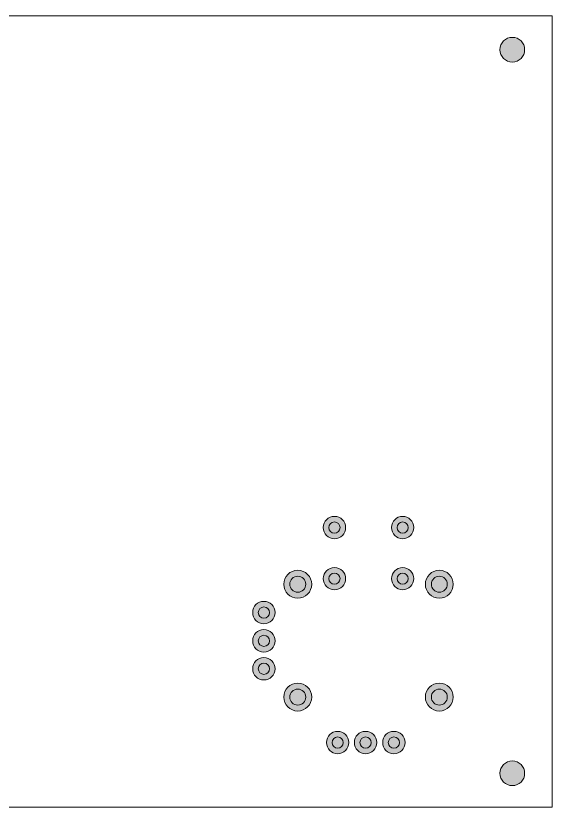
# Model space of a CAD drawing. Header units: inches. Extents: x 0 to 3.74, y 0 to 2.76.
# Drawn here: x 1.872 to 3.74, y 0 to 2.756 of the extents above; entities that cross this region are included whole.
import ezdxf

# ---------------------------------------------------------------- set-up
doc = ezdxf.new("R2010")
doc.units = ezdxf.units.IN
doc.header["$MEASUREMENT"] = 0
doc.layers.add('Layer 1', color=7, linetype='Continuous')

# ---------------------------------------------------------------- blocks, each defined once
blk = doc.blocks.new('block 17')
at = {"layer": 'Layer 1', "true_color": 0xffffff}
h = blk.add_hatch(color=7, dxfattribs=at)
h.dxf.hatch_style = 2
edge = h.paths.add_edge_path()
edge.add_spline(control_points=[(2.8542, 0.825), (2.881, 0.825), (2.9028, 0.8032), (2.9028, 0.7764), (2.9028, 0.7495), (2.881, 0.7278), (2.8542, 0.7278), (2.8273, 0.7278), (2.8056, 0.7495), (2.8056, 0.7764), (2.8056, 0.8032), (2.8273, 0.825), (2.8542, 0.825)], knot_values=[0, 0, 0, 0, 1, 1, 1, 2, 2, 2, 3, 3, 3, 4, 4, 4, 4], degree=3, periodic=1)
h = blk.add_hatch(color=7, dxfattribs=at)
h.dxf.hatch_style = 2
edge = h.paths.add_edge_path()
edge.add_spline(control_points=[(2.8542, 0.8042), (2.8695, 0.8042), (2.8819, 0.7917), (2.8819, 0.7764), (2.8819, 0.761), (2.8695, 0.7486), (2.8542, 0.7486), (2.8388, 0.7486), (2.8264, 0.761), (2.8264, 0.7764), (2.8264, 0.7917), (2.8388, 0.8042), (2.8542, 0.8042)], knot_values=[0, 0, 0, 0, 1, 1, 1, 2, 2, 2, 3, 3, 3, 4, 4, 4, 4], degree=3, periodic=1)
at = {"layer": 'Layer 1', "color": 7, "lineweight": 9, "true_color": 0xffffff}
for points in [[(2.8542, 0.825), (2.881, 0.825), (2.9028, 0.8032), (2.9028, 0.7764), (2.9028, 0.7495), (2.881, 0.7278), (2.8542, 0.7278), (2.8273, 0.7278), (2.8056, 0.7495), (2.8056, 0.7764), (2.8056, 0.8032), (2.8273, 0.825), (2.8542, 0.825)], [(2.8542, 0.8042), (2.8695, 0.8042), (2.8819, 0.7917), (2.8819, 0.7764), (2.8819, 0.761), (2.8695, 0.7486), (2.8542, 0.7486), (2.8388, 0.7486), (2.8264, 0.761), (2.8264, 0.7764), (2.8264, 0.7917), (2.8388, 0.8042), (2.8542, 0.8042)]]:
    blk.add_open_spline(points, degree=3, knots=[0, 0, 0, 0, 1, 1, 1, 2, 2, 2, 3, 3, 3, 4, 4, 4, 4], dxfattribs=at)
blk = doc.blocks.new('block 18')
at = {"layer": 'Layer 1', "true_color": 0xffffff}
h = blk.add_hatch(color=7, dxfattribs=at)
h.dxf.hatch_style = 2
edge = h.paths.add_edge_path()
edge.add_spline(control_points=[(3.3472, 0.825), (3.3741, 0.825), (3.3958, 0.8032), (3.3958, 0.7764), (3.3958, 0.7495), (3.3741, 0.7278), (3.3472, 0.7278), (3.3204, 0.7278), (3.2986, 0.7495), (3.2986, 0.7764), (3.2986, 0.8032), (3.3204, 0.825), (3.3472, 0.825)], knot_values=[0, 0, 0, 0, 1, 1, 1, 2, 2, 2, 3, 3, 3, 4, 4, 4, 4], degree=3, periodic=1)
h = blk.add_hatch(color=7, dxfattribs=at)
h.dxf.hatch_style = 2
edge = h.paths.add_edge_path()
edge.add_spline(control_points=[(3.3472, 0.8042), (3.3626, 0.8042), (3.375, 0.7917), (3.375, 0.7764), (3.375, 0.761), (3.3626, 0.7486), (3.3472, 0.7486), (3.3319, 0.7486), (3.3194, 0.761), (3.3194, 0.7764), (3.3194, 0.7917), (3.3319, 0.8042), (3.3472, 0.8042)], knot_values=[0, 0, 0, 0, 1, 1, 1, 2, 2, 2, 3, 3, 3, 4, 4, 4, 4], degree=3, periodic=1)
at = {"layer": 'Layer 1', "color": 7, "lineweight": 9, "true_color": 0xffffff}
for points in [[(3.3472, 0.825), (3.3741, 0.825), (3.3958, 0.8032), (3.3958, 0.7764), (3.3958, 0.7495), (3.3741, 0.7278), (3.3472, 0.7278), (3.3204, 0.7278), (3.2986, 0.7495), (3.2986, 0.7764), (3.2986, 0.8032), (3.3204, 0.825), (3.3472, 0.825)], [(3.3472, 0.8042), (3.3626, 0.8042), (3.375, 0.7917), (3.375, 0.7764), (3.375, 0.761), (3.3626, 0.7486), (3.3472, 0.7486), (3.3319, 0.7486), (3.3194, 0.761), (3.3194, 0.7764), (3.3194, 0.7917), (3.3319, 0.8042), (3.3472, 0.8042)]]:
    blk.add_open_spline(points, degree=3, knots=[0, 0, 0, 0, 1, 1, 1, 2, 2, 2, 3, 3, 3, 4, 4, 4, 4], dxfattribs=at)
blk = doc.blocks.new('block 19')
at = {"layer": 'Layer 1', "true_color": 0xffffff}
h = blk.add_hatch(color=7, dxfattribs=at)
h.dxf.hatch_style = 2
edge = h.paths.add_edge_path()
edge.add_spline(control_points=[(3.3472, 0.4319), (3.3741, 0.4319), (3.3958, 0.4102), (3.3958, 0.3833), (3.3958, 0.3565), (3.3741, 0.3347), (3.3472, 0.3347), (3.3204, 0.3347), (3.2986, 0.3565), (3.2986, 0.3833), (3.2986, 0.4102), (3.3204, 0.4319), (3.3472, 0.4319)], knot_values=[0, 0, 0, 0, 1, 1, 1, 2, 2, 2, 3, 3, 3, 4, 4, 4, 4], degree=3, periodic=1)
h = blk.add_hatch(color=7, dxfattribs=at)
h.dxf.hatch_style = 2
edge = h.paths.add_edge_path()
edge.add_spline(control_points=[(3.3472, 0.4111), (3.3626, 0.4111), (3.375, 0.3987), (3.375, 0.3833), (3.375, 0.368), (3.3626, 0.3556), (3.3472, 0.3556), (3.3319, 0.3556), (3.3194, 0.368), (3.3194, 0.3833), (3.3194, 0.3987), (3.3319, 0.4111), (3.3472, 0.4111)], knot_values=[0, 0, 0, 0, 1, 1, 1, 2, 2, 2, 3, 3, 3, 4, 4, 4, 4], degree=3, periodic=1)
at = {"layer": 'Layer 1', "color": 7, "lineweight": 9, "true_color": 0xffffff}
for points in [[(3.3472, 0.4319), (3.3741, 0.4319), (3.3958, 0.4102), (3.3958, 0.3833), (3.3958, 0.3565), (3.3741, 0.3347), (3.3472, 0.3347), (3.3204, 0.3347), (3.2986, 0.3565), (3.2986, 0.3833), (3.2986, 0.4102), (3.3204, 0.4319), (3.3472, 0.4319)], [(3.3472, 0.4111), (3.3626, 0.4111), (3.375, 0.3987), (3.375, 0.3833), (3.375, 0.368), (3.3626, 0.3556), (3.3472, 0.3556), (3.3319, 0.3556), (3.3194, 0.368), (3.3194, 0.3833), (3.3194, 0.3987), (3.3319, 0.4111), (3.3472, 0.4111)]]:
    blk.add_open_spline(points, degree=3, knots=[0, 0, 0, 0, 1, 1, 1, 2, 2, 2, 3, 3, 3, 4, 4, 4, 4], dxfattribs=at)
blk = doc.blocks.new('block 20')
at = {"layer": 'Layer 1', "true_color": 0xffffff}
h = blk.add_hatch(color=7, dxfattribs=at)
h.dxf.hatch_style = 2
edge = h.paths.add_edge_path()
edge.add_spline(control_points=[(2.8542, 0.4319), (2.881, 0.4319), (2.9028, 0.4102), (2.9028, 0.3833), (2.9028, 0.3565), (2.881, 0.3347), (2.8542, 0.3347), (2.8273, 0.3347), (2.8056, 0.3565), (2.8056, 0.3833), (2.8056, 0.4102), (2.8273, 0.4319), (2.8542, 0.4319)], knot_values=[0, 0, 0, 0, 1, 1, 1, 2, 2, 2, 3, 3, 3, 4, 4, 4, 4], degree=3, periodic=1)
h = blk.add_hatch(color=7, dxfattribs=at)
h.dxf.hatch_style = 2
edge = h.paths.add_edge_path()
edge.add_spline(control_points=[(2.8542, 0.4111), (2.8695, 0.4111), (2.8819, 0.3987), (2.8819, 0.3833), (2.8819, 0.368), (2.8695, 0.3556), (2.8542, 0.3556), (2.8388, 0.3556), (2.8264, 0.368), (2.8264, 0.3833), (2.8264, 0.3987), (2.8388, 0.4111), (2.8542, 0.4111)], knot_values=[0, 0, 0, 0, 1, 1, 1, 2, 2, 2, 3, 3, 3, 4, 4, 4, 4], degree=3, periodic=1)
at = {"layer": 'Layer 1', "color": 7, "lineweight": 9, "true_color": 0xffffff}
for points in [[(2.8542, 0.4319), (2.881, 0.4319), (2.9028, 0.4102), (2.9028, 0.3833), (2.9028, 0.3565), (2.881, 0.3347), (2.8542, 0.3347), (2.8273, 0.3347), (2.8056, 0.3565), (2.8056, 0.3833), (2.8056, 0.4102), (2.8273, 0.4319), (2.8542, 0.4319)], [(2.8542, 0.4111), (2.8695, 0.4111), (2.8819, 0.3987), (2.8819, 0.3833), (2.8819, 0.368), (2.8695, 0.3556), (2.8542, 0.3556), (2.8388, 0.3556), (2.8264, 0.368), (2.8264, 0.3833), (2.8264, 0.3987), (2.8388, 0.4111), (2.8542, 0.4111)]]:
    blk.add_open_spline(points, degree=3, knots=[0, 0, 0, 0, 1, 1, 1, 2, 2, 2, 3, 3, 3, 4, 4, 4, 4], dxfattribs=at)
blk = doc.blocks.new('block 21')
at = {"layer": 'Layer 1', "true_color": 0xffffff}
h = blk.add_hatch(color=7, dxfattribs=at)
h.dxf.hatch_style = 2
edge = h.paths.add_edge_path()
edge.add_spline(control_points=[(3.1889, 0.2639), (3.2104, 0.2639), (3.2278, 0.2465), (3.2278, 0.225), (3.2278, 0.2035), (3.2104, 0.1861), (3.1889, 0.1861), (3.1674, 0.1861), (3.15, 0.2035), (3.15, 0.225), (3.15, 0.2465), (3.1674, 0.2639), (3.1889, 0.2639)], knot_values=[0, 0, 0, 0, 1, 1, 1, 2, 2, 2, 3, 3, 3, 4, 4, 4, 4], degree=3, periodic=1)
h = blk.add_hatch(color=7, dxfattribs=at)
h.dxf.hatch_style = 2
edge = h.paths.add_edge_path()
edge.add_spline(control_points=[(3.1889, 0.2444), (3.1996, 0.2444), (3.2083, 0.2357), (3.2083, 0.225), (3.2083, 0.2143), (3.1996, 0.2056), (3.1889, 0.2056), (3.1782, 0.2056), (3.1694, 0.2143), (3.1694, 0.225), (3.1694, 0.2357), (3.1782, 0.2444), (3.1889, 0.2444)], knot_values=[0, 0, 0, 0, 1, 1, 1, 2, 2, 2, 3, 3, 3, 4, 4, 4, 4], degree=3, periodic=1)
at = {"layer": 'Layer 1', "color": 7, "lineweight": 9, "true_color": 0xffffff}
for points in [[(3.1889, 0.2639), (3.2104, 0.2639), (3.2278, 0.2465), (3.2278, 0.225), (3.2278, 0.2035), (3.2104, 0.1861), (3.1889, 0.1861), (3.1674, 0.1861), (3.15, 0.2035), (3.15, 0.225), (3.15, 0.2465), (3.1674, 0.2639), (3.1889, 0.2639)], [(3.1889, 0.2444), (3.1996, 0.2444), (3.2083, 0.2357), (3.2083, 0.225), (3.2083, 0.2143), (3.1996, 0.2056), (3.1889, 0.2056), (3.1782, 0.2056), (3.1694, 0.2143), (3.1694, 0.225), (3.1694, 0.2357), (3.1782, 0.2444), (3.1889, 0.2444)]]:
    blk.add_open_spline(points, degree=3, knots=[0, 0, 0, 0, 1, 1, 1, 2, 2, 2, 3, 3, 3, 4, 4, 4, 4], dxfattribs=at)
blk = doc.blocks.new('block 22')
at = {"layer": 'Layer 1', "true_color": 0xffffff}
h = blk.add_hatch(color=7, dxfattribs=at)
h.dxf.hatch_style = 2
edge = h.paths.add_edge_path()
edge.add_spline(control_points=[(3.0903, 0.2639), (3.1118, 0.2639), (3.1292, 0.2465), (3.1292, 0.225), (3.1292, 0.2035), (3.1118, 0.1861), (3.0903, 0.1861), (3.0688, 0.1861), (3.0514, 0.2035), (3.0514, 0.225), (3.0514, 0.2465), (3.0688, 0.2639), (3.0903, 0.2639)], knot_values=[0, 0, 0, 0, 1, 1, 1, 2, 2, 2, 3, 3, 3, 4, 4, 4, 4], degree=3, periodic=1)
h = blk.add_hatch(color=7, dxfattribs=at)
h.dxf.hatch_style = 2
edge = h.paths.add_edge_path()
edge.add_spline(control_points=[(3.0903, 0.2444), (3.101, 0.2444), (3.1097, 0.2357), (3.1097, 0.225), (3.1097, 0.2143), (3.101, 0.2056), (3.0903, 0.2056), (3.0795, 0.2056), (3.0708, 0.2143), (3.0708, 0.225), (3.0708, 0.2357), (3.0795, 0.2444), (3.0903, 0.2444)], knot_values=[0, 0, 0, 0, 1, 1, 1, 2, 2, 2, 3, 3, 3, 4, 4, 4, 4], degree=3, periodic=1)
at = {"layer": 'Layer 1', "color": 7, "lineweight": 9, "true_color": 0xffffff}
for points in [[(3.0903, 0.2639), (3.1118, 0.2639), (3.1292, 0.2465), (3.1292, 0.225), (3.1292, 0.2035), (3.1118, 0.1861), (3.0903, 0.1861), (3.0688, 0.1861), (3.0514, 0.2035), (3.0514, 0.225), (3.0514, 0.2465), (3.0688, 0.2639), (3.0903, 0.2639)], [(3.0903, 0.2444), (3.101, 0.2444), (3.1097, 0.2357), (3.1097, 0.225), (3.1097, 0.2143), (3.101, 0.2056), (3.0903, 0.2056), (3.0795, 0.2056), (3.0708, 0.2143), (3.0708, 0.225), (3.0708, 0.2357), (3.0795, 0.2444), (3.0903, 0.2444)]]:
    blk.add_open_spline(points, degree=3, knots=[0, 0, 0, 0, 1, 1, 1, 2, 2, 2, 3, 3, 3, 4, 4, 4, 4], dxfattribs=at)
blk = doc.blocks.new('block 23')
at = {"layer": 'Layer 1', "true_color": 0xffffff}
h = blk.add_hatch(color=7, dxfattribs=at)
h.dxf.hatch_style = 2
edge = h.paths.add_edge_path()
edge.add_spline(control_points=[(2.9931, 0.2639), (3.0145, 0.2639), (3.0319, 0.2465), (3.0319, 0.225), (3.0319, 0.2035), (3.0145, 0.1861), (2.9931, 0.1861), (2.9716, 0.1861), (2.9542, 0.2035), (2.9542, 0.225), (2.9542, 0.2465), (2.9716, 0.2639), (2.9931, 0.2639)], knot_values=[0, 0, 0, 0, 1, 1, 1, 2, 2, 2, 3, 3, 3, 4, 4, 4, 4], degree=3, periodic=1)
h = blk.add_hatch(color=7, dxfattribs=at)
h.dxf.hatch_style = 2
edge = h.paths.add_edge_path()
edge.add_spline(control_points=[(2.9931, 0.2444), (3.0038, 0.2444), (3.0125, 0.2357), (3.0125, 0.225), (3.0125, 0.2143), (3.0038, 0.2056), (2.9931, 0.2056), (2.9823, 0.2056), (2.9736, 0.2143), (2.9736, 0.225), (2.9736, 0.2357), (2.9823, 0.2444), (2.9931, 0.2444)], knot_values=[0, 0, 0, 0, 1, 1, 1, 2, 2, 2, 3, 3, 3, 4, 4, 4, 4], degree=3, periodic=1)
at = {"layer": 'Layer 1', "color": 7, "lineweight": 9, "true_color": 0xffffff}
for points in [[(2.9931, 0.2639), (3.0145, 0.2639), (3.0319, 0.2465), (3.0319, 0.225), (3.0319, 0.2035), (3.0145, 0.1861), (2.9931, 0.1861), (2.9716, 0.1861), (2.9542, 0.2035), (2.9542, 0.225), (2.9542, 0.2465), (2.9716, 0.2639), (2.9931, 0.2639)], [(2.9931, 0.2444), (3.0038, 0.2444), (3.0125, 0.2357), (3.0125, 0.225), (3.0125, 0.2143), (3.0038, 0.2056), (2.9931, 0.2056), (2.9823, 0.2056), (2.9736, 0.2143), (2.9736, 0.225), (2.9736, 0.2357), (2.9823, 0.2444), (2.9931, 0.2444)]]:
    blk.add_open_spline(points, degree=3, knots=[0, 0, 0, 0, 1, 1, 1, 2, 2, 2, 3, 3, 3, 4, 4, 4, 4], dxfattribs=at)
blk = doc.blocks.new('block 24')
at = {"layer": 'Layer 1', "true_color": 0xffffff}
h = blk.add_hatch(color=7, dxfattribs=at)
h.dxf.hatch_style = 2
edge = h.paths.add_edge_path()
edge.add_spline(control_points=[(2.7361, 0.6181), (2.7576, 0.6181), (2.775, 0.6006), (2.775, 0.5792), (2.775, 0.5577), (2.7576, 0.5403), (2.7361, 0.5403), (2.7146, 0.5403), (2.6972, 0.5577), (2.6972, 0.5792), (2.6972, 0.6006), (2.7146, 0.6181), (2.7361, 0.6181)], knot_values=[0, 0, 0, 0, 1, 1, 1, 2, 2, 2, 3, 3, 3, 4, 4, 4, 4], degree=3, periodic=1)
h = blk.add_hatch(color=7, dxfattribs=at)
h.dxf.hatch_style = 2
edge = h.paths.add_edge_path()
edge.add_spline(control_points=[(2.7361, 0.5986), (2.7469, 0.5986), (2.7556, 0.5899), (2.7556, 0.5792), (2.7556, 0.5684), (2.7469, 0.5597), (2.7361, 0.5597), (2.7254, 0.5597), (2.7167, 0.5684), (2.7167, 0.5792), (2.7167, 0.5899), (2.7254, 0.5986), (2.7361, 0.5986)], knot_values=[0, 0, 0, 0, 1, 1, 1, 2, 2, 2, 3, 3, 3, 4, 4, 4, 4], degree=3, periodic=1)
at = {"layer": 'Layer 1', "color": 7, "lineweight": 9, "true_color": 0xffffff}
for points in [[(2.7361, 0.6181), (2.7576, 0.6181), (2.775, 0.6006), (2.775, 0.5792), (2.775, 0.5577), (2.7576, 0.5403), (2.7361, 0.5403), (2.7146, 0.5403), (2.6972, 0.5577), (2.6972, 0.5792), (2.6972, 0.6006), (2.7146, 0.6181), (2.7361, 0.6181)], [(2.7361, 0.5986), (2.7469, 0.5986), (2.7556, 0.5899), (2.7556, 0.5792), (2.7556, 0.5684), (2.7469, 0.5597), (2.7361, 0.5597), (2.7254, 0.5597), (2.7167, 0.5684), (2.7167, 0.5792), (2.7167, 0.5899), (2.7254, 0.5986), (2.7361, 0.5986)]]:
    blk.add_open_spline(points, degree=3, knots=[0, 0, 0, 0, 1, 1, 1, 2, 2, 2, 3, 3, 3, 4, 4, 4, 4], dxfattribs=at)
blk = doc.blocks.new('block 25')
at = {"layer": 'Layer 1', "true_color": 0xffffff}
h = blk.add_hatch(color=7, dxfattribs=at)
h.dxf.hatch_style = 2
edge = h.paths.add_edge_path()
edge.add_spline(control_points=[(2.7361, 0.5208), (2.7576, 0.5208), (2.775, 0.5034), (2.775, 0.4819), (2.775, 0.4605), (2.7576, 0.4431), (2.7361, 0.4431), (2.7146, 0.4431), (2.6972, 0.4605), (2.6972, 0.4819), (2.6972, 0.5034), (2.7146, 0.5208), (2.7361, 0.5208)], knot_values=[0, 0, 0, 0, 1, 1, 1, 2, 2, 2, 3, 3, 3, 4, 4, 4, 4], degree=3, periodic=1)
h = blk.add_hatch(color=7, dxfattribs=at)
h.dxf.hatch_style = 2
edge = h.paths.add_edge_path()
edge.add_spline(control_points=[(2.7361, 0.5014), (2.7469, 0.5014), (2.7556, 0.4927), (2.7556, 0.4819), (2.7556, 0.4712), (2.7469, 0.4625), (2.7361, 0.4625), (2.7254, 0.4625), (2.7167, 0.4712), (2.7167, 0.4819), (2.7167, 0.4927), (2.7254, 0.5014), (2.7361, 0.5014)], knot_values=[0, 0, 0, 0, 1, 1, 1, 2, 2, 2, 3, 3, 3, 4, 4, 4, 4], degree=3, periodic=1)
at = {"layer": 'Layer 1', "color": 7, "lineweight": 9, "true_color": 0xffffff}
for points in [[(2.7361, 0.5208), (2.7576, 0.5208), (2.775, 0.5034), (2.775, 0.4819), (2.775, 0.4605), (2.7576, 0.4431), (2.7361, 0.4431), (2.7146, 0.4431), (2.6972, 0.4605), (2.6972, 0.4819), (2.6972, 0.5034), (2.7146, 0.5208), (2.7361, 0.5208)], [(2.7361, 0.5014), (2.7469, 0.5014), (2.7556, 0.4927), (2.7556, 0.4819), (2.7556, 0.4712), (2.7469, 0.4625), (2.7361, 0.4625), (2.7254, 0.4625), (2.7167, 0.4712), (2.7167, 0.4819), (2.7167, 0.4927), (2.7254, 0.5014), (2.7361, 0.5014)]]:
    blk.add_open_spline(points, degree=3, knots=[0, 0, 0, 0, 1, 1, 1, 2, 2, 2, 3, 3, 3, 4, 4, 4, 4], dxfattribs=at)
blk = doc.blocks.new('block 26')
at = {"layer": 'Layer 1', "true_color": 0xffffff}
h = blk.add_hatch(color=7, dxfattribs=at)
h.dxf.hatch_style = 2
edge = h.paths.add_edge_path()
edge.add_spline(control_points=[(2.7361, 0.7167), (2.7576, 0.7167), (2.775, 0.6993), (2.775, 0.6778), (2.775, 0.6563), (2.7576, 0.6389), (2.7361, 0.6389), (2.7146, 0.6389), (2.6972, 0.6563), (2.6972, 0.6778), (2.6972, 0.6993), (2.7146, 0.7167), (2.7361, 0.7167)], knot_values=[0, 0, 0, 0, 1, 1, 1, 2, 2, 2, 3, 3, 3, 4, 4, 4, 4], degree=3, periodic=1)
h = blk.add_hatch(color=7, dxfattribs=at)
h.dxf.hatch_style = 2
edge = h.paths.add_edge_path()
edge.add_spline(control_points=[(2.7361, 0.6972), (2.7469, 0.6972), (2.7556, 0.6885), (2.7556, 0.6778), (2.7556, 0.667), (2.7469, 0.6583), (2.7361, 0.6583), (2.7254, 0.6583), (2.7167, 0.667), (2.7167, 0.6778), (2.7167, 0.6885), (2.7254, 0.6972), (2.7361, 0.6972)], knot_values=[0, 0, 0, 0, 1, 1, 1, 2, 2, 2, 3, 3, 3, 4, 4, 4, 4], degree=3, periodic=1)
at = {"layer": 'Layer 1', "color": 7, "lineweight": 9, "true_color": 0xffffff}
for points in [[(2.7361, 0.7167), (2.7576, 0.7167), (2.775, 0.6993), (2.775, 0.6778), (2.775, 0.6563), (2.7576, 0.6389), (2.7361, 0.6389), (2.7146, 0.6389), (2.6972, 0.6563), (2.6972, 0.6778), (2.6972, 0.6993), (2.7146, 0.7167), (2.7361, 0.7167)], [(2.7361, 0.6972), (2.7469, 0.6972), (2.7556, 0.6885), (2.7556, 0.6778), (2.7556, 0.667), (2.7469, 0.6583), (2.7361, 0.6583), (2.7254, 0.6583), (2.7167, 0.667), (2.7167, 0.6778), (2.7167, 0.6885), (2.7254, 0.6972), (2.7361, 0.6972)]]:
    blk.add_open_spline(points, degree=3, knots=[0, 0, 0, 0, 1, 1, 1, 2, 2, 2, 3, 3, 3, 4, 4, 4, 4], dxfattribs=at)
blk = doc.blocks.new('block 27')
at = {"layer": 'Layer 1', "true_color": 0xffffff}
h = blk.add_hatch(color=7, dxfattribs=at)
h.dxf.hatch_style = 2
edge = h.paths.add_edge_path()
edge.add_spline(control_points=[(3.2194, 0.8347), (3.2409, 0.8347), (3.2583, 0.8173), (3.2583, 0.7958), (3.2583, 0.7744), (3.2409, 0.7569), (3.2194, 0.7569), (3.198, 0.7569), (3.1806, 0.7744), (3.1806, 0.7958), (3.1806, 0.8173), (3.198, 0.8347), (3.2194, 0.8347)], knot_values=[0, 0, 0, 0, 1, 1, 1, 2, 2, 2, 3, 3, 3, 4, 4, 4, 4], degree=3, periodic=1)
h = blk.add_hatch(color=7, dxfattribs=at)
h.dxf.hatch_style = 2
edge = h.paths.add_edge_path()
edge.add_spline(control_points=[(3.2194, 0.8153), (3.2302, 0.8153), (3.2389, 0.8066), (3.2389, 0.7958), (3.2389, 0.7851), (3.2302, 0.7764), (3.2194, 0.7764), (3.2087, 0.7764), (3.2, 0.7851), (3.2, 0.7958), (3.2, 0.8066), (3.2087, 0.8153), (3.2194, 0.8153)], knot_values=[0, 0, 0, 0, 1, 1, 1, 2, 2, 2, 3, 3, 3, 4, 4, 4, 4], degree=3, periodic=1)
at = {"layer": 'Layer 1', "color": 7, "lineweight": 9, "true_color": 0xffffff}
for points in [[(3.2194, 0.8347), (3.2409, 0.8347), (3.2583, 0.8173), (3.2583, 0.7958), (3.2583, 0.7744), (3.2409, 0.7569), (3.2194, 0.7569), (3.198, 0.7569), (3.1806, 0.7744), (3.1806, 0.7958), (3.1806, 0.8173), (3.198, 0.8347), (3.2194, 0.8347)], [(3.2194, 0.8153), (3.2302, 0.8153), (3.2389, 0.8066), (3.2389, 0.7958), (3.2389, 0.7851), (3.2302, 0.7764), (3.2194, 0.7764), (3.2087, 0.7764), (3.2, 0.7851), (3.2, 0.7958), (3.2, 0.8066), (3.2087, 0.8153), (3.2194, 0.8153)]]:
    blk.add_open_spline(points, degree=3, knots=[0, 0, 0, 0, 1, 1, 1, 2, 2, 2, 3, 3, 3, 4, 4, 4, 4], dxfattribs=at)
blk = doc.blocks.new('block 28')
at = {"layer": 'Layer 1', "true_color": 0xffffff}
h = blk.add_hatch(color=7, dxfattribs=at)
h.dxf.hatch_style = 2
edge = h.paths.add_edge_path()
edge.add_spline(control_points=[(2.9819, 0.8347), (3.0034, 0.8347), (3.0208, 0.8173), (3.0208, 0.7958), (3.0208, 0.7744), (3.0034, 0.7569), (2.9819, 0.7569), (2.9605, 0.7569), (2.9431, 0.7744), (2.9431, 0.7958), (2.9431, 0.8173), (2.9605, 0.8347), (2.9819, 0.8347)], knot_values=[0, 0, 0, 0, 1, 1, 1, 2, 2, 2, 3, 3, 3, 4, 4, 4, 4], degree=3, periodic=1)
h = blk.add_hatch(color=7, dxfattribs=at)
h.dxf.hatch_style = 2
edge = h.paths.add_edge_path()
edge.add_spline(control_points=[(2.9819, 0.8153), (2.9927, 0.8153), (3.0014, 0.8066), (3.0014, 0.7958), (3.0014, 0.7851), (2.9927, 0.7764), (2.9819, 0.7764), (2.9712, 0.7764), (2.9625, 0.7851), (2.9625, 0.7958), (2.9625, 0.8066), (2.9712, 0.8153), (2.9819, 0.8153)], knot_values=[0, 0, 0, 0, 1, 1, 1, 2, 2, 2, 3, 3, 3, 4, 4, 4, 4], degree=3, periodic=1)
at = {"layer": 'Layer 1', "color": 7, "lineweight": 9, "true_color": 0xffffff}
for points in [[(2.9819, 0.8347), (3.0034, 0.8347), (3.0208, 0.8173), (3.0208, 0.7958), (3.0208, 0.7744), (3.0034, 0.7569), (2.9819, 0.7569), (2.9605, 0.7569), (2.9431, 0.7744), (2.9431, 0.7958), (2.9431, 0.8173), (2.9605, 0.8347), (2.9819, 0.8347)], [(2.9819, 0.8153), (2.9927, 0.8153), (3.0014, 0.8066), (3.0014, 0.7958), (3.0014, 0.7851), (2.9927, 0.7764), (2.9819, 0.7764), (2.9712, 0.7764), (2.9625, 0.7851), (2.9625, 0.7958), (2.9625, 0.8066), (2.9712, 0.8153), (2.9819, 0.8153)]]:
    blk.add_open_spline(points, degree=3, knots=[0, 0, 0, 0, 1, 1, 1, 2, 2, 2, 3, 3, 3, 4, 4, 4, 4], dxfattribs=at)
blk = doc.blocks.new('block 29')
at = {"layer": 'Layer 1', "true_color": 0xffffff}
h = blk.add_hatch(color=7, dxfattribs=at)
h.dxf.hatch_style = 2
edge = h.paths.add_edge_path()
edge.add_spline(control_points=[(2.9819, 1.0125), (3.0034, 1.0125), (3.0208, 0.9951), (3.0208, 0.9736), (3.0208, 0.9521), (3.0034, 0.9347), (2.9819, 0.9347), (2.9605, 0.9347), (2.9431, 0.9521), (2.9431, 0.9736), (2.9431, 0.9951), (2.9605, 1.0125), (2.9819, 1.0125)], knot_values=[0, 0, 0, 0, 1, 1, 1, 2, 2, 2, 3, 3, 3, 4, 4, 4, 4], degree=3, periodic=1)
h = blk.add_hatch(color=7, dxfattribs=at)
h.dxf.hatch_style = 2
edge = h.paths.add_edge_path()
edge.add_spline(control_points=[(2.9819, 0.9931), (2.9927, 0.9931), (3.0014, 0.9843), (3.0014, 0.9736), (3.0014, 0.9629), (2.9927, 0.9542), (2.9819, 0.9542), (2.9712, 0.9542), (2.9625, 0.9629), (2.9625, 0.9736), (2.9625, 0.9843), (2.9712, 0.9931), (2.9819, 0.9931)], knot_values=[0, 0, 0, 0, 1, 1, 1, 2, 2, 2, 3, 3, 3, 4, 4, 4, 4], degree=3, periodic=1)
at = {"layer": 'Layer 1', "color": 7, "lineweight": 9, "true_color": 0xffffff}
for points in [[(2.9819, 1.0125), (3.0034, 1.0125), (3.0208, 0.9951), (3.0208, 0.9736), (3.0208, 0.9521), (3.0034, 0.9347), (2.9819, 0.9347), (2.9605, 0.9347), (2.9431, 0.9521), (2.9431, 0.9736), (2.9431, 0.9951), (2.9605, 1.0125), (2.9819, 1.0125)], [(2.9819, 0.9931), (2.9927, 0.9931), (3.0014, 0.9843), (3.0014, 0.9736), (3.0014, 0.9629), (2.9927, 0.9542), (2.9819, 0.9542), (2.9712, 0.9542), (2.9625, 0.9629), (2.9625, 0.9736), (2.9625, 0.9843), (2.9712, 0.9931), (2.9819, 0.9931)]]:
    blk.add_open_spline(points, degree=3, knots=[0, 0, 0, 0, 1, 1, 1, 2, 2, 2, 3, 3, 3, 4, 4, 4, 4], dxfattribs=at)
blk = doc.blocks.new('block 30')
at = {"layer": 'Layer 1', "true_color": 0xffffff}
h = blk.add_hatch(color=7, dxfattribs=at)
h.dxf.hatch_style = 2
edge = h.paths.add_edge_path()
edge.add_spline(control_points=[(3.2194, 1.0125), (3.2409, 1.0125), (3.2583, 0.9951), (3.2583, 0.9736), (3.2583, 0.9521), (3.2409, 0.9347), (3.2194, 0.9347), (3.198, 0.9347), (3.1806, 0.9521), (3.1806, 0.9736), (3.1806, 0.9951), (3.198, 1.0125), (3.2194, 1.0125)], knot_values=[0, 0, 0, 0, 1, 1, 1, 2, 2, 2, 3, 3, 3, 4, 4, 4, 4], degree=3, periodic=1)
h = blk.add_hatch(color=7, dxfattribs=at)
h.dxf.hatch_style = 2
edge = h.paths.add_edge_path()
edge.add_spline(control_points=[(3.2194, 0.9931), (3.2302, 0.9931), (3.2389, 0.9843), (3.2389, 0.9736), (3.2389, 0.9629), (3.2302, 0.9542), (3.2194, 0.9542), (3.2087, 0.9542), (3.2, 0.9629), (3.2, 0.9736), (3.2, 0.9843), (3.2087, 0.9931), (3.2194, 0.9931)], knot_values=[0, 0, 0, 0, 1, 1, 1, 2, 2, 2, 3, 3, 3, 4, 4, 4, 4], degree=3, periodic=1)
at = {"layer": 'Layer 1', "color": 7, "lineweight": 9, "true_color": 0xffffff}
for points in [[(3.2194, 1.0125), (3.2409, 1.0125), (3.2583, 0.9951), (3.2583, 0.9736), (3.2583, 0.9521), (3.2409, 0.9347), (3.2194, 0.9347), (3.198, 0.9347), (3.1806, 0.9521), (3.1806, 0.9736), (3.1806, 0.9951), (3.198, 1.0125), (3.2194, 1.0125)], [(3.2194, 0.9931), (3.2302, 0.9931), (3.2389, 0.9843), (3.2389, 0.9736), (3.2389, 0.9629), (3.2302, 0.9542), (3.2194, 0.9542), (3.2087, 0.9542), (3.2, 0.9629), (3.2, 0.9736), (3.2, 0.9843), (3.2087, 0.9931), (3.2194, 0.9931)]]:
    blk.add_open_spline(points, degree=3, knots=[0, 0, 0, 0, 1, 1, 1, 2, 2, 2, 3, 3, 3, 4, 4, 4, 4], dxfattribs=at)
blk = doc.blocks.new('block 34')
at = {"layer": 'Layer 1', "true_color": 0xffffff}
h = blk.add_hatch(color=7, dxfattribs=at)
h.dxf.hatch_style = 2
edge = h.paths.add_edge_path()
edge.add_spline(control_points=[(3.6014, 0.1611), (3.6252, 0.1611), (3.6444, 0.1418), (3.6444, 0.1181), (3.6444, 0.0943), (3.6252, 0.075), (3.6014, 0.075), (3.5776, 0.075), (3.5583, 0.0943), (3.5583, 0.1181), (3.5583, 0.1418), (3.5776, 0.1611), (3.6014, 0.1611)], knot_values=[0, 0, 0, 0, 1, 1, 1, 2, 2, 2, 3, 3, 3, 4, 4, 4, 4], degree=3, periodic=1)
at = {"layer": 'Layer 1', "color": 7, "lineweight": 9, "true_color": 0xffffff}
blk.add_open_spline([(3.6014, 0.1611), (3.6252, 0.1611), (3.6444, 0.1418), (3.6444, 0.1181), (3.6444, 0.0943), (3.6252, 0.075), (3.6014, 0.075), (3.5776, 0.075), (3.5583, 0.0943), (3.5583, 0.1181), (3.5583, 0.1418), (3.5776, 0.1611), (3.6014, 0.1611)], degree=3, knots=[0, 0, 0, 0, 1, 1, 1, 2, 2, 2, 3, 3, 3, 4, 4, 4, 4], dxfattribs=at)
blk = doc.blocks.new('block 35')
at = {"layer": 'Layer 1', "true_color": 0xffffff}
h = blk.add_hatch(color=7, dxfattribs=at)
h.dxf.hatch_style = 2
edge = h.paths.add_edge_path()
edge.add_spline(control_points=[(3.6014, 2.6806), (3.6252, 2.6806), (3.6444, 2.6613), (3.6444, 2.6375), (3.6444, 2.6137), (3.6252, 2.5944), (3.6014, 2.5944), (3.5776, 2.5944), (3.5583, 2.6137), (3.5583, 2.6375), (3.5583, 2.6613), (3.5776, 2.6806), (3.6014, 2.6806)], knot_values=[0, 0, 0, 0, 1, 1, 1, 2, 2, 2, 3, 3, 3, 4, 4, 4, 4], degree=3, periodic=1)
at = {"layer": 'Layer 1', "color": 7, "lineweight": 9, "true_color": 0xffffff}
blk.add_open_spline([(3.6014, 2.6806), (3.6252, 2.6806), (3.6444, 2.6613), (3.6444, 2.6375), (3.6444, 2.6137), (3.6252, 2.5944), (3.6014, 2.5944), (3.5776, 2.5944), (3.5583, 2.6137), (3.5583, 2.6375), (3.5583, 2.6613), (3.5776, 2.6806), (3.6014, 2.6806)], degree=3, knots=[0, 0, 0, 0, 1, 1, 1, 2, 2, 2, 3, 3, 3, 4, 4, 4, 4], dxfattribs=at)

msp = doc.modelspace()

# ---------------------------------------------------------------- linework, layer by layer
at = {"layer": 'Layer 1', "color": 7, "lineweight": 9, "true_color": 0xffffff}
msp.add_lwpolyline([(0, 2.7556), (0, 0), (3.7403, 0), (3.7403, 2.7556), (0, 2.7556)], dxfattribs=at)

# ---------------------------------------------------------------- block references
at = {"layer": 'Layer 1'}
for name in ['block 35', 'block 29', 'block 30', 'block 28', 'block 27', 'block 17', 'block 18', 'block 26', 'block 24', 'block 25', 'block 20', 'block 19', 'block 23', 'block 22', 'block 21', 'block 34']:
    msp.add_blockref(name, (0, 0), dxfattribs=at)

doc.saveas('drawing.dxf')
